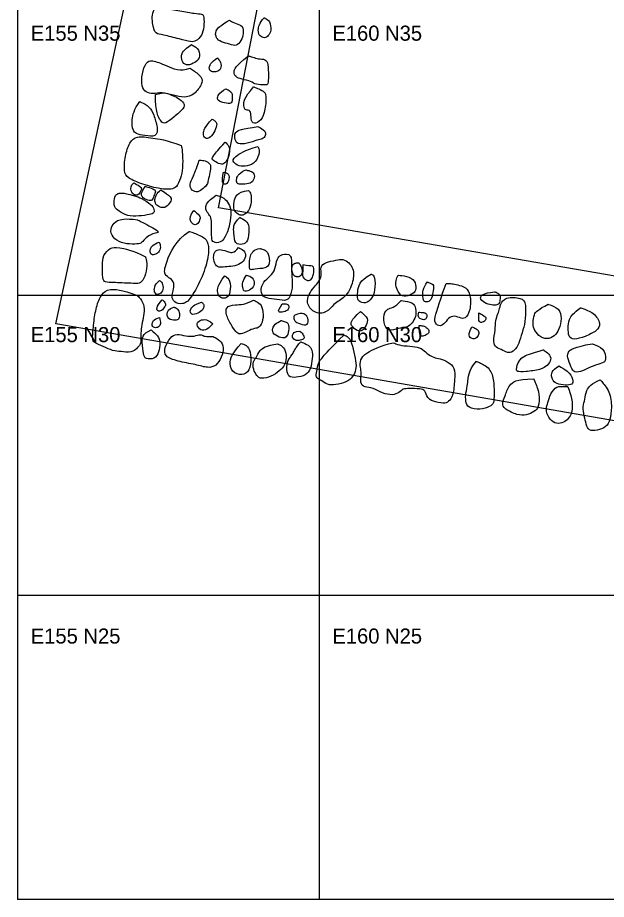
# Model space of a CAD drawing. Extents: x 132.5 to 190, y 19.6 to 50.
# Drawn here: x 155 to 164.76, y 19.98 to 34.61 of the extents above; entities that cross this region are included whole.
import ezdxf

# ---------------------------------------------------------------- set-up
doc = ezdxf.new("R2010")
doc.units = 0
for name, color, linetype in [('Building Outline', 7, 'Continuous'), ('Quadrat IDs', 7, 'Continuous'), ('Quadrat Outlines', 7, 'Continuous'), ('Stone Foundation', 7, 'Continuous')]:
    doc.layers.add(name, color=color, linetype=linetype)

msp = doc.modelspace()

# ---------------------------------------------------------------- linework, layer by layer
at = {"layer": 'Building Outline'}
for points in [[(183.607, 24.665), (155.634, 29.529), (159.5, 47.456), (186.262, 42.209)], [(180.686, 27.596), (158.331, 31.451), (160.944, 44.886), (183.607, 40.128)]]:
    msp.add_lwpolyline(points, close=True, dxfattribs=at)
at = {"layer": 'Quadrat Outlines'}
for p, q in [((154.999, 49.98), (154.999, 19.98)), ((159.999, 49.98), (159.999, 19.98)), ((189.999, 29.999), (154.999, 29.999)), ((189.999, 25.019), (154.999, 25.019)), ((189.999, 19.98), (154.999, 19.98))]:
    msp.add_line(p, q, dxfattribs=at)
at = {"layer": 'Stone Foundation'}
for points, degree in [([(157.265, 34.744), (157.22, 34.665), (157.237, 34.468), (157.282, 34.329), (157.393, 34.329), (157.691, 34.248), (157.887, 34.198), (157.948, 34.211), (158.057, 34.305), (158.09, 34.451), (158.09, 34.631), (158.06, 34.669), (157.949, 34.669), (157.689, 34.719), (157.42, 34.768), (157.265, 34.744), (157.265, 34.744), (157.265, 34.744)], 3), ([(158.511, 34.563), (158.362, 34.481), (158.263, 34.38), (158.29, 34.264), (158.365, 34.202), (158.521, 34.165), (158.62, 34.126), (158.711, 34.221), (158.74, 34.337), (158.74, 34.476), (158.616, 34.504), (158.511, 34.563), (158.511, 34.563), (158.511, 34.563)], 3), ([(159.087, 34.605), (159.006, 34.516), (158.975, 34.384), (159.01, 34.295), (159.093, 34.26), (159.157, 34.299), (159.206, 34.388), (159.184, 34.555), (159.087, 34.605), (159.087, 34.605), (159.087, 34.605)], 3), ([(157.883, 34.158), (157.74, 34.069), (157.703, 33.973), (157.729, 33.853), (157.814, 33.802), (157.944, 33.864), (158.018, 33.926), (158.018, 34.078), (157.883, 34.158), (157.883, 34.158), (157.883, 34.158)], 3), ([(158.313, 33.938), (158.199, 33.864), (158.158, 33.761), (158.204, 33.703), (158.286, 33.703), (158.356, 33.726), (158.385, 33.842), (158.313, 33.938), (158.313, 33.938), (158.313, 33.938)], 3), ([(158.825, 33.973), (158.602, 33.794), (158.573, 33.701), (158.612, 33.619), (158.707, 33.586), (158.88, 33.549), (158.936, 33.491), (159.115, 33.491), (159.155, 33.491), (159.155, 33.63), (159.155, 33.85), (159.109, 33.92), (158.99, 33.92), (158.891, 33.951), (158.825, 33.973), (158.825, 33.973), (158.825, 33.973)], 3), ([(157.861, 33.766), (157.694, 33.706), (157.45, 33.821), (157.215, 33.908), (157.129, 33.867), (157.054, 33.682), (157.054, 33.451), (157.122, 33.366), (157.242, 33.332), (157.38, 33.376), (157.59, 33.314), (157.754, 33.275), (157.934, 33.322), (158.057, 33.509), (158.074, 33.616), (157.861, 33.766), (157.861, 33.766), (157.861, 33.766)], 3), ([(157.284, 33.328), (157.284, 33.044), (157.38, 32.859), (157.441, 32.842), (157.586, 32.953), (157.767, 33.107), (157.767, 33.185), (157.655, 33.283), (157.553, 33.319), (157.42, 33.374), (157.284, 33.328), (157.284, 33.328), (157.284, 33.328)], 3), ([(158.451, 33.427), (158.331, 33.357), (158.282, 33.239), (158.395, 33.198), (158.527, 33.171), (158.558, 33.21), (158.558, 33.348), (158.525, 33.388), (158.451, 33.427), (158.451, 33.427), (158.451, 33.427)], 3), ([(158.911, 33.456), (158.746, 33.28), (158.746, 33.111), (158.775, 33.07), (158.864, 33.07), (158.864, 32.967), (158.886, 32.831), (159.008, 32.87), (159.097, 33.008), (159.124, 33.293), (159.099, 33.373), (158.994, 33.427), (158.911, 33.456), (158.911, 33.456), (158.911, 33.456)], 3), ([(157.026, 33.213), (156.928, 33.086), (156.882, 32.898), (156.912, 32.729), (156.953, 32.679), (157.099, 32.648), (157.307, 32.623), (157.324, 32.776), (157.252, 33.005), (157.192, 33.13), (157.026, 33.213), (157.026, 33.213), (157.026, 33.213)], 3), ([(158.222, 32.923), (158.094, 32.787), (158.07, 32.676), (158.101, 32.598), (158.173, 32.598), (158.255, 32.692), (158.309, 32.829), (158.29, 32.882), (158.222, 32.923), (158.222, 32.923), (158.222, 32.923)], 3), ([(158.983, 32.798), (158.709, 32.762), (158.579, 32.711), (158.606, 32.571), (158.633, 32.509), (158.804, 32.509), (158.979, 32.585), (159.058, 32.585), (159.111, 32.647), (159.111, 32.73), (158.983, 32.798), (158.983, 32.798), (158.983, 32.798)], 3), ([(157.711, 32.487), (157.454, 32.579), (157.224, 32.609), (156.961, 32.649), (156.855, 32.543), (156.774, 32.307), (156.761, 32.048), (156.811, 31.947), (157.067, 31.838), (157.381, 31.757), (157.553, 31.757), (157.63, 31.786), (157.707, 31.943), (157.736, 32.101), (157.736, 32.352), (157.711, 32.487), (157.711, 32.487), (157.711, 32.487)], 3), ([(158.439, 32.54), (158.332, 32.422), (158.235, 32.307), (158.21, 32.259), (158.274, 32.214), (158.385, 32.156), (158.451, 32.205), (158.503, 32.307), (158.525, 32.463), (158.439, 32.54), (158.439, 32.54), (158.439, 32.54)], 3), ([(158.979, 32.468), (158.767, 32.412), (158.565, 32.284), (158.565, 32.206), (158.666, 32.139), (158.805, 32.139), (158.952, 32.191), (159.019, 32.399), (158.979, 32.468), (158.979, 32.468), (158.979, 32.468)], 3), ([(158.008, 32.241), (157.96, 32.088), (157.904, 31.956), (157.841, 31.838), (157.88, 31.735), (157.989, 31.702), (158.076, 31.768), (158.15, 31.845), (158.15, 31.896), (158.195, 32.045), (158.195, 32.144), (158.195, 32.175), (158.113, 32.239), (158.008, 32.241), (158.008, 32.241), (158.008, 32.241)], 3), ([(158.412, 32.04), (158.375, 31.882), (158.428, 31.811), (158.507, 31.89), (158.507, 32.029), (158.412, 32.04), (158.412, 32.04), (158.412, 32.04)], 3), ([(158.779, 32.08), (158.643, 32.018), (158.62, 31.898), (158.639, 31.845), (158.697, 31.845), (158.836, 31.845), (158.913, 31.898), (158.934, 32.01), (158.882, 32.057), (158.779, 32.08), (158.779, 32.08), (158.779, 32.08)], 3), ([(156.924, 31.865), (156.871, 31.825), (156.871, 31.719), (156.937, 31.658), (157.001, 31.658), (157.037, 31.726), (157.074, 31.787), (156.924, 31.865), (156.924, 31.865), (156.924, 31.865)], 3), ([(157.113, 31.808), (157.043, 31.701), (157.043, 31.631), (157.163, 31.567), (157.232, 31.567), (157.255, 31.649), (157.295, 31.728), (157.255, 31.767), (157.113, 31.808), (157.113, 31.808), (157.113, 31.808)], 3), ([(157.374, 31.748), (157.301, 31.698), (157.258, 31.573), (157.299, 31.489), (157.38, 31.452), (157.456, 31.452), (157.535, 31.545), (157.565, 31.625), (157.374, 31.748), (157.374, 31.748), (157.374, 31.748)], 3), ([(158.825, 31.739), (158.625, 31.717), (158.577, 31.529), (158.577, 31.415), (158.655, 31.339), (158.721, 31.314), (158.843, 31.397), (158.874, 31.549), (158.874, 31.687), (158.825, 31.739), (158.825, 31.739), (158.825, 31.739)], 3), ([(156.992, 31.636), (156.777, 31.702), (156.639, 31.702), (156.596, 31.613), (156.596, 31.452), (156.671, 31.4), (156.818, 31.311), (157.003, 31.311), (157.203, 31.34), (157.265, 31.361), (157.265, 31.441), (157.186, 31.533), (156.992, 31.636), (156.992, 31.636), (156.992, 31.636)], 3), ([(158.29, 31.663), (158.136, 31.551), (158.1, 31.446), (158.154, 31.354), (158.212, 31.3), (158.212, 31.162), (158.212, 30.931), (158.233, 30.879), (158.36, 30.858), (158.474, 31.001), (158.525, 31.25), (158.546, 31.42), (158.48, 31.558), (158.4, 31.63), (158.29, 31.663), (158.29, 31.663), (158.29, 31.663)], 3), ([(157.917, 31.408), (157.854, 31.326), (157.854, 31.227), (157.928, 31.157), (157.989, 31.18), (158.027, 31.269), (158.027, 31.319), (157.917, 31.408), (157.917, 31.408), (157.917, 31.408)], 3), ([(156.985, 31.253), (156.775, 31.279), (156.633, 31.244), (156.559, 31.157), (156.53, 31.036), (156.63, 30.897), (156.807, 30.848), (156.997, 30.848), (157.052, 30.867), (157.125, 30.958), (157.219, 31.016), (157.312, 31.034), (157.365, 31.056), (156.985, 31.253), (156.985, 31.253), (156.985, 31.253)], 3), ([(158.684, 31.29), (158.561, 31.184), (158.592, 31.03), (158.592, 30.842), (158.731, 30.842), (158.82, 30.883), (158.841, 31.108), (158.818, 31.224), (158.684, 31.29), (158.684, 31.29), (158.684, 31.29)], 3), ([(157.845, 31.061), (157.618, 30.922), (157.428, 30.477), (157.428, 30.339), (157.535, 30.277), (157.601, 30.211), (157.581, 30.062), (157.548, 29.992), (157.583, 29.878), (157.733, 29.845), (157.863, 29.918), (158.076, 30.33), (158.167, 30.646), (158.167, 30.873), (158.09, 30.972), (157.845, 31.061), (157.845, 31.061), (157.845, 31.061)], 3), ([(157.347, 30.883), (157.246, 30.845), (157.18, 30.767), (157.203, 30.671), (157.264, 30.671), (157.338, 30.702), (157.376, 30.803), (157.347, 30.883), (157.347, 30.883), (157.347, 30.883)], 3), ([(157.12, 30.638), (156.896, 30.754), (156.647, 30.796), (156.539, 30.796), (156.406, 30.665), (156.406, 30.509), (156.406, 30.265), (156.44, 30.214), (156.578, 30.214), (156.967, 30.194), (157.029, 30.194), (157.116, 30.303), (157.15, 30.5), (157.12, 30.638), (157.12, 30.638), (157.12, 30.638)], 3), ([(158.658, 30.792), (158.594, 30.693), (158.49, 30.72), (158.371, 30.768), (158.278, 30.747), (158.239, 30.671), (158.259, 30.518), (158.327, 30.454), (158.431, 30.475), (158.57, 30.475), (158.695, 30.518), (158.781, 30.613), (158.781, 30.73), (158.658, 30.792), (158.658, 30.792), (158.658, 30.792)], 3), ([(159.016, 30.774), (158.913, 30.774), (158.841, 30.635), (158.841, 30.496), (158.841, 30.408), (158.917, 30.441), (159.117, 30.441), (159.184, 30.523), (159.163, 30.702), (159.09, 30.763), (159.016, 30.774), (159.016, 30.774), (159.016, 30.774)], 3), ([(159.493, 30.677), (159.382, 30.702), (159.281, 30.605), (159.281, 30.435), (159.184, 30.311), (159.071, 30.229), (159.016, 30.074), (159.079, 29.947), (159.247, 29.947), (159.441, 29.895), (159.525, 29.968), (159.56, 30.172), (159.539, 30.351), (159.539, 30.549), (159.539, 30.637), (159.493, 30.677), (159.493, 30.677), (159.493, 30.677)], 3), ([(159.656, 30.539), (159.569, 30.539), (159.536, 30.437), (159.574, 30.316), (159.673, 30.299), (159.727, 30.382), (159.693, 30.501), (159.656, 30.539)], 2), ([(159.724, 30.505), (159.804, 30.481), (159.914, 30.517), (159.914, 30.379), (159.878, 30.261), (159.811, 30.229), (159.708, 30.303), (159.729, 30.393), (159.724, 30.505), (159.724, 30.505), (159.724, 30.505)], 3), ([(158.433, 30.321), (158.307, 30.165), (158.307, 30.027), (158.359, 29.948), (158.471, 29.948), (158.528, 30.041), (158.528, 30.26), (158.433, 30.321), (158.433, 30.321), (158.433, 30.321)], 3), ([(158.793, 30.334), (158.724, 30.25), (158.724, 30.112), (158.757, 30.048), (158.877, 30.093), (158.932, 30.183), (158.898, 30.307), (158.793, 30.334), (158.793, 30.334), (158.793, 30.334)], 3), ([(160.861, 30.349), (160.665, 30.253), (160.627, 30.035), (160.627, 29.896), (160.776, 29.851), (160.868, 29.947), (160.926, 30.066), (160.926, 30.326), (160.861, 30.349), (160.861, 30.349), (160.861, 30.349)], 3), ([(161.308, 30.334), (161.24, 30.211), (161.312, 30.027), (161.393, 29.966), (161.542, 30.016), (161.603, 30.073), (161.603, 30.212), (161.5, 30.314), (161.308, 30.334), (161.308, 30.334), (161.308, 30.334)], 3), ([(157.351, 30.247), (157.258, 30.167), (157.258, 30.029), (157.332, 30.003), (157.412, 30.058), (157.412, 30.196), (157.351, 30.247), (157.351, 30.247), (157.351, 30.247)], 3), ([(161.794, 30.221), (161.713, 30.125), (161.713, 29.953), (161.732, 29.887), (161.824, 29.887), (161.872, 29.964), (161.897, 30.129), (161.897, 30.178), (161.794, 30.221), (161.794, 30.221), (161.794, 30.221)], 3), ([(162.103, 30.198), (162.005, 29.941), (161.973, 29.784), (161.885, 29.584), (161.96, 29.49), (162.043, 29.49), (162.118, 29.597), (162.208, 29.67), (162.331, 29.627), (162.418, 29.599), (162.509, 29.745), (162.509, 30.018), (162.433, 30.14), (162.285, 30.174), (162.196, 30.196), (162.103, 30.198), (162.103, 30.198), (162.103, 30.198)], 3), ([(156.983, 29.995), (156.715, 30.097), (156.502, 30.114), (156.39, 30.027), (156.299, 29.812), (156.259, 29.541), (156.234, 29.264), (156.255, 29.219), (156.415, 29.154), (156.582, 29.072), (156.701, 29.072), (156.889, 29.038), (156.999, 29.138), (157.042, 29.202), (157.042, 29.301), (157.042, 29.44), (157.072, 29.585), (157.104, 29.738), (157.083, 29.891), (156.983, 29.995), (156.983, 29.995), (156.983, 29.995)], 3), ([(162.905, 30.058), (162.708, 30.036), (162.64, 29.953), (162.736, 29.873), (162.856, 29.835), (162.951, 29.835), (162.987, 29.869), (163.003, 29.977), (162.982, 30.031), (162.905, 30.058), (162.905, 30.058), (162.905, 30.058)], 3), ([(163.363, 29.935), (163.181, 29.989), (163.046, 29.931), (162.995, 29.836), (162.995, 29.785), (162.959, 29.694), (162.919, 29.578), (162.919, 29.439), (162.879, 29.214), (162.926, 29.134), (163.046, 29.087), (163.141, 29.032), (163.236, 29.079), (163.308, 29.196), (163.359, 29.381), (163.418, 29.56), (163.418, 29.782), (163.418, 29.884), (163.363, 29.935), (163.363, 29.935), (163.363, 29.935)], 3), ([(157.395, 29.927), (157.289, 29.8), (157.312, 29.723), (157.387, 29.742), (157.441, 29.807), (157.46, 29.868), (157.395, 29.927), (157.395, 29.927), (157.395, 29.927)], 3), ([(158.046, 29.888), (157.915, 29.842), (157.848, 29.768), (157.866, 29.666), (157.991, 29.7), (158.078, 29.759), (158.094, 29.847), (158.046, 29.888), (158.046, 29.888), (158.046, 29.888)], 3), ([(158.907, 29.922), (158.787, 29.847), (158.581, 29.847), (158.448, 29.811), (158.448, 29.672), (158.562, 29.466), (158.635, 29.374), (158.696, 29.344), (158.812, 29.407), (158.934, 29.456), (159.005, 29.456), (159.071, 29.577), (159.071, 29.783), (159.001, 29.88), (158.907, 29.922), (158.907, 29.922), (158.907, 29.922)], 3), ([(159.386, 29.861), (159.338, 29.777), (159.298, 29.716), (159.413, 29.716), (159.497, 29.767), (159.497, 29.823), (159.47, 29.859), (159.386, 29.861), (159.386, 29.861), (159.386, 29.861)], 3), ([(161.358, 29.912), (161.251, 29.794), (161.112, 29.794), (161.048, 29.641), (161.098, 29.449), (161.174, 29.403), (161.362, 29.468), (161.462, 29.468), (161.538, 29.537), (161.603, 29.644), (161.603, 29.783), (161.561, 29.886), (161.358, 29.912), (161.358, 29.912), (161.358, 29.912)], 3), ([(163.793, 29.851), (163.625, 29.767), (163.545, 29.68), (163.545, 29.541), (163.545, 29.454), (163.632, 29.32), (163.774, 29.261), (163.898, 29.32), (163.978, 29.429), (164.022, 29.622), (163.982, 29.785), (163.793, 29.851), (163.793, 29.851), (163.793, 29.851)], 3), ([(157.59, 29.803), (157.498, 29.777), (157.456, 29.686), (157.517, 29.584), (157.645, 29.584), (157.675, 29.607), (157.689, 29.697), (157.656, 29.781), (157.59, 29.803), (157.59, 29.803), (157.59, 29.803)], 3), ([(159.581, 29.664), (159.666, 29.702), (159.756, 29.702), (159.819, 29.63), (159.819, 29.491), (159.68, 29.521), (159.573, 29.571), (159.581, 29.664), (159.581, 29.664), (159.581, 29.664)], 3), ([(160.681, 29.733), (160.516, 29.579), (160.516, 29.495), (160.631, 29.403), (160.719, 29.403), (160.776, 29.503), (160.822, 29.614), (160.681, 29.733), (160.681, 29.733), (160.681, 29.733)], 3), ([(161.647, 29.718), (161.621, 29.636), (161.7, 29.593), (161.765, 29.593), (161.792, 29.664), (161.767, 29.715), (161.647, 29.718), (161.647, 29.718), (161.647, 29.718)], 3), ([(162.646, 29.707), (162.627, 29.537), (162.71, 29.551), (162.766, 29.589), (162.766, 29.645), (162.646, 29.707), (162.646, 29.707), (162.646, 29.707)], 3), ([(164.328, 29.793), (164.215, 29.713), (164.127, 29.593), (164.127, 29.454), (164.127, 29.315), (164.211, 29.254), (164.4, 29.312), (164.615, 29.414), (164.67, 29.523), (164.561, 29.716), (164.328, 29.793), (164.328, 29.793), (164.328, 29.793)], 3), ([(157.349, 29.63), (157.251, 29.61), (157.209, 29.502), (157.261, 29.454), (157.338, 29.469), (157.376, 29.526), (157.349, 29.63), (157.349, 29.63), (157.349, 29.63)], 3), ([(158.234, 29.527), (158.134, 29.623), (157.967, 29.577), (157.967, 29.487), (158.055, 29.394), (158.168, 29.455), (158.234, 29.527), (158.234, 29.527), (158.234, 29.527)], 3), ([(159.369, 29.582), (159.278, 29.542), (159.207, 29.45), (159.237, 29.351), (159.369, 29.288), (159.455, 29.288), (159.502, 29.411), (159.485, 29.539), (159.461, 29.553), (159.369, 29.582), (159.369, 29.582), (159.369, 29.582)], 3), ([(157.21, 29.428), (157.062, 29.357), (157.062, 29.218), (157.085, 29.016), (157.109, 28.94), (157.275, 28.94), (157.34, 29.051), (157.366, 29.22), (157.328, 29.327), (157.21, 29.428), (157.21, 29.428), (157.21, 29.428)], 3), ([(159.678, 29.405), (159.587, 29.405), (159.538, 29.332), (159.571, 29.269), (159.638, 29.242), (159.733, 29.264), (159.757, 29.302), (159.714, 29.38), (159.678, 29.405), (159.678, 29.405), (159.678, 29.405)], 3), ([(161.655, 29.499), (161.655, 29.317), (161.715, 29.317), (161.795, 29.353), (161.825, 29.392), (161.807, 29.445), (161.743, 29.494), (161.655, 29.499), (161.655, 29.499), (161.655, 29.499)], 3), ([(162.527, 29.478), (162.478, 29.38), (162.478, 29.3), (162.551, 29.269), (162.613, 29.292), (162.654, 29.369), (162.63, 29.437), (162.527, 29.478), (162.527, 29.478), (162.527, 29.478)], 3), ([(158.235, 29.318), (158.146, 29.318), (158.081, 29.318), (158.034, 29.359), (157.928, 29.318), (157.789, 29.318), (157.631, 29.369), (157.533, 29.311), (157.43, 29.124), (157.43, 28.985), (157.642, 28.905), (157.959, 28.851), (158.156, 28.789), (158.289, 28.824), (158.381, 28.97), (158.422, 29.137), (158.361, 29.256), (158.235, 29.318), (158.235, 29.318), (158.235, 29.318)], 3), ([(160.41, 29.343), (160.169, 29.115), (160.045, 28.952), (159.986, 28.903), (159.957, 28.727), (159.929, 28.639), (160.032, 28.589), (160.128, 28.512), (160.267, 28.512), (160.454, 28.556), (160.558, 28.646), (160.61, 28.763), (160.61, 28.901), (160.56, 29.11), (160.514, 29.294), (160.41, 29.343), (160.41, 29.343), (160.41, 29.343)], 3), ([(158.704, 29.199), (158.557, 29.048), (158.487, 28.842), (158.588, 28.697), (158.761, 28.665), (158.868, 28.785), (158.868, 29.031), (158.821, 29.163), (158.704, 29.199), (158.704, 29.199), (158.704, 29.199)], 3), ([(159.313, 29.193), (159.114, 29.17), (158.994, 29.077), (158.962, 28.972), (158.901, 28.907), (158.901, 28.768), (158.964, 28.663), (159.025, 28.606), (159.204, 28.65), (159.341, 28.745), (159.435, 28.84), (159.461, 29.004), (159.416, 29.147), (159.313, 29.193), (159.313, 29.193), (159.313, 29.193)], 3), ([(159.692, 29.229), (159.604, 29.128), (159.566, 29.029), (159.494, 28.955), (159.448, 28.821), (159.475, 28.636), (159.614, 28.636), (159.78, 28.667), (159.86, 28.779), (159.887, 28.959), (159.887, 29.098), (159.826, 29.174), (159.692, 29.229), (159.692, 29.229), (159.692, 29.229)], 3), ([(161.228, 29.213), (161.003, 29.159), (160.752, 29.035), (160.677, 28.934), (160.677, 28.795), (160.705, 28.716), (160.669, 28.545), (160.749, 28.47), (160.888, 28.47), (161.044, 28.372), (161.218, 28.338), (161.327, 28.385), (161.384, 28.452), (161.482, 28.452), (161.679, 28.452), (161.756, 28.426), (161.79, 28.294), (161.87, 28.24), (162.07, 28.201), (162.142, 28.23), (162.22, 28.33), (162.246, 28.61), (162.246, 28.807), (162.142, 28.89), (161.992, 28.957), (161.901, 28.957), (161.777, 29.042), (161.697, 29.123), (161.554, 29.159), (161.353, 29.159), (161.228, 29.213), (161.228, 29.213), (161.228, 29.213)], 3), ([(164.521, 29.196), (164.222, 29.145), (164.091, 29.05), (164.127, 28.941), (164.182, 28.766), (164.248, 28.708), (164.404, 28.759), (164.535, 28.832), (164.695, 28.872), (164.764, 28.919), (164.721, 29.127), (164.521, 29.196), (164.521, 29.196), (164.521, 29.196)], 3), ([(163.712, 29.094), (163.52, 29.036), (163.316, 28.985), (163.265, 28.777), (163.265, 28.73), (163.403, 28.73), (163.68, 28.766), (163.778, 28.832), (163.854, 28.934), (163.811, 29.032), (163.712, 29.094), (163.712, 29.094), (163.712, 29.094)], 3), ([(162.603, 28.905), (162.466, 28.747), (162.466, 28.517), (162.424, 28.38), (162.424, 28.241), (162.458, 28.129), (162.67, 28.095), (162.831, 28.154), (162.896, 28.206), (162.896, 28.345), (162.896, 28.615), (162.82, 28.812), (162.603, 28.905), (162.603, 28.905), (162.603, 28.905)], 3), ([(163.975, 28.828), (163.844, 28.759), (163.844, 28.62), (163.902, 28.544), (164.04, 28.508), (164.179, 28.508), (164.222, 28.57), (164.16, 28.712), (163.975, 28.828), (163.975, 28.828), (163.975, 28.828)], 3), ([(163.553, 28.613), (163.258, 28.613), (163.136, 28.509), (163.077, 28.318), (163.025, 28.206), (163.059, 28.116), (163.292, 28.007), (163.43, 28.007), (163.571, 28.074), (163.633, 28.134), (163.662, 28.356), (163.553, 28.613), (163.553, 28.613), (163.553, 28.613)], 3), ([(164.653, 28.6), (164.514, 28.538), (164.41, 28.416), (164.41, 28.277), (164.358, 28.152), (164.392, 28.002), (164.423, 27.852), (164.462, 27.753), (164.6, 27.753), (164.762, 27.815), (164.819, 27.927), (164.85, 28.136), (164.824, 28.406), (164.653, 28.6), (164.653, 28.6), (164.653, 28.6)], 3), ([(164.115, 28.488), (163.976, 28.488), (163.91, 28.488), (163.809, 28.32), (163.784, 28.188), (163.745, 28.09), (163.825, 27.934), (163.923, 27.857), (164.061, 27.896), (164.125, 27.945), (164.195, 28.053), (164.195, 28.294), (164.115, 28.488), (164.115, 28.488), (164.115, 28.488)], 3)]:
    msp.add_open_spline(points, degree=degree, dxfattribs=at)
msp.add_spline([(160.275, 30.582), (160.03, 30.464), (160.03, 30.326), (159.913, 30.134), (159.806, 29.878), (159.913, 29.729), (160.115, 29.729), (160.243, 29.846), (160.414, 29.974), (160.552, 30.23), (160.552, 30.443), (160.392, 30.592), (160.275, 30.582)], degree=3, dxfattribs=at)

# ---------------------------------------------------------------- texts
at = {"layer": 'Quadrat IDs'}
for s, p in [('E155 N35', (155.216, 34.223)), ('E160 N35', (160.216, 34.223)), ('E155 N30', (155.216, 29.223)), ('E160 N30', (160.216, 29.223)), ('E155 N25', (155.216, 24.223)), ('E160 N25', (160.216, 24.223))]:
    msp.add_text(s, height=0.25, dxfattribs=at).set_placement(p)

doc.saveas('drawing.dxf')
